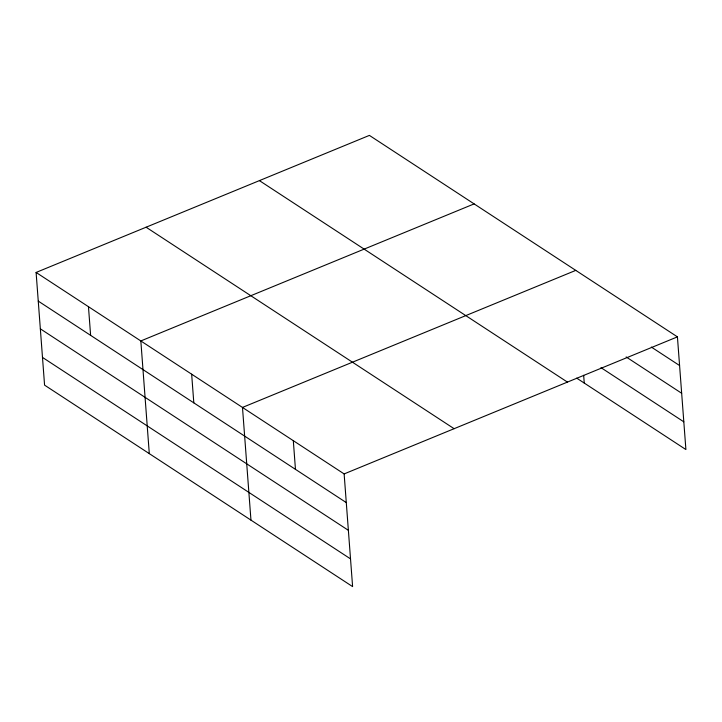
<?xml version="1.0" encoding="UTF-8"?>
<svg xmlns="http://www.w3.org/2000/svg" width="722" height="722" viewBox="0 0 722 722"><rect width="100%" height="100%" fill="white"/><g stroke="black" fill="none" stroke-linecap="round" stroke-linejoin="round"><path stroke-width="1.08" d="M36.1 272.447L344.132 473.921L352.607 586.607L44.574 385.133L36.1 272.447L369.393 135.393L677.426 336.867L685.9 449.553L576.716 378.138M474.128 203.893L140.835 340.946L149.301 453.633M575.777 270.38L242.484 407.434L250.958 520.12M344.132 473.921L677.426 336.867M651.343 347.074L679.582 365.54M626.136 356.939L681.667 393.264M600.984 367.651L683.815 421.828M259.406 180.617L567.438 382.1M146.088 227.213L454.12 428.697M38.257 301.11L346.289 502.593M40.342 328.835L348.374 530.318M42.49 357.408L350.522 558.882M583.665 375.305L584.251 383.066M293.312 440.682L295.46 469.354M191.655 374.195L193.812 402.858M88.463 306.697L90.62 335.369"/></g></svg>
